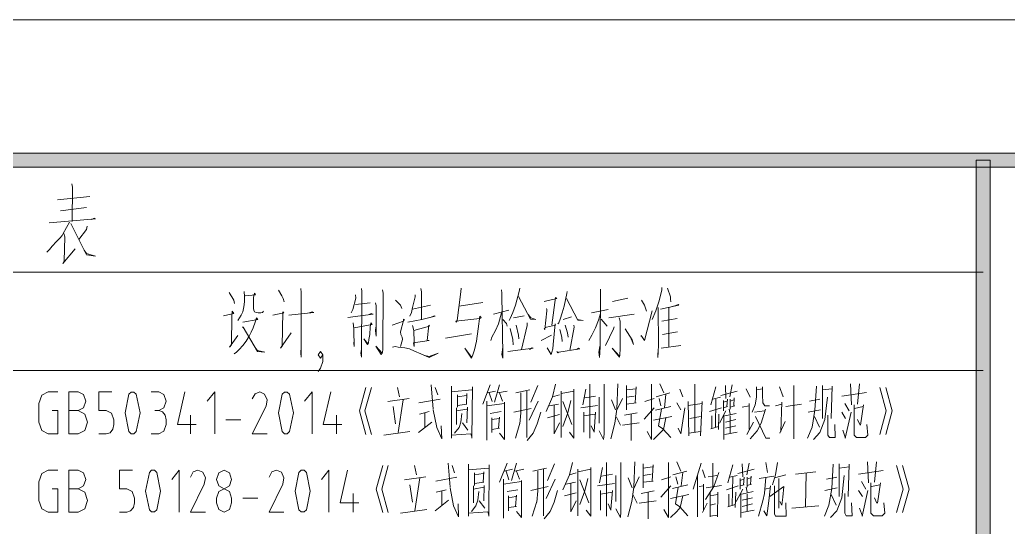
# Model space of a CAD drawing. Header units: millimetres. Extents: x 0 to 829, y 0 to 586.
# Drawn here: x 702.2 to 771.7, y 550 to 585.6 of the extents above; entities that cross this region are included whole.
import ezdxf

# ---------------------------------------------------------------- set-up
doc = ezdxf.new("R2010")
doc.units = ezdxf.units.MM

msp = doc.modelspace()

# ---------------------------------------------------------------- hatches: boundary and pattern name
h = msp.add_hatch(color=0)
h.dxf.hatch_style = 2
h.paths.add_polyline_path([(819.788528, 576.266028), (818.80075, 575.281778), (25.142472, 575.281778), (24.154694, 576.266028)])
h = msp.add_hatch(color=0)
h.dxf.hatch_style = 2
h.paths.add_polyline_path([(770.449028, 9.860139), (769.464778, 9.860139), (769.464778, 575.772139), (770.449028, 575.772139)])

# ---------------------------------------------------------------- linework, layer by layer
at = {"color": 0, "lineweight": 0}
for points in [[(0, 0), (0, 585.632278), (829.154778, 585.632278), (829.154778, 0)], [(819.788528, 576.266028), (818.80075, 575.281778), (25.142472, 575.281778), (24.154694, 576.266028)], [(770.449028, 9.860139), (769.464778, 9.860139), (769.464778, 575.772139), (770.449028, 575.772139)], [(717.13725, 553.331944), (716.982028, 553.797611), (716.611611, 553.991639), (716.241194, 553.797611), (716.085972, 553.331944), (716.241194, 552.869806), (716.611611, 552.675778), (716.982028, 552.869806)]]:
    msp.add_lwpolyline(points, close=True, dxfattribs=at)
for points in [[(705.901278, 574.107028), (705.964778, 573.874194), (705.933028, 571.450611)], [(704.888806, 572.988722), (707.171278, 573.221556)], [(705.118111, 572.1985), (706.9455, 572.431333)], [(705.739, 571.40475), (705.541444, 571.030806), (705.280389, 570.565139), (705.216889, 570.473417), (705.054611, 570.286444), (704.825306, 570.053611), (704.5325, 569.729056), (704.334944, 569.496222), (704.140917, 569.30925)], [(704.303194, 571.358889), (707.562861, 571.637583), (707.467611, 571.683444), (707.301806, 571.591722)], [(705.83425, 571.313028), (706.9455, 569.122278), (707.562861, 569.030556), (706.9455, 569.217528), (706.779694, 569.450361)], [(706.97725, 571.126056), (706.9455, 570.893222), (706.391639, 570.194722)], [(705.347417, 570.614528), (705.410917, 570.381694), (705.379167, 568.656611), (705.280389, 568.5155), (706.130583, 569.542083)], [(769.958667, 567.887556), (622.070694, 567.887556)], [(716.964389, 566.465861), (717.292472, 565.922583), (717.345389, 565.68975)], [(718.022722, 566.543472), (718.050944, 566.194222), (718.050944, 565.806167), (717.998028, 565.456917), (717.916889, 565.107667), (717.807528, 564.874833), (717.698167, 564.680806), (717.564111, 564.486778)], [(718.079167, 566.233028), (718.812944, 566.310639), (718.7565, 566.427056), (718.675361, 566.116611), (718.675361, 565.844972), (718.675361, 565.612139), (718.675361, 565.3405), (718.703583, 565.224083), (718.7565, 565.107667), (718.865861, 565.068861), (719.003444, 565.030056), (719.193944, 565.030056), (719.299778, 565.068861), (719.384444, 565.146472)], [(720.442778, 566.621083), (720.6615, 566.233028), (720.767333, 566.039), (720.823778, 565.806167)], [(721.991472, 566.7375), (722.019694, 566.465861), (722.019694, 561.925611), (721.991472, 562.236056), (722.019694, 562.624111)], [(725.83675, 566.310639), (725.861444, 566.077806), (725.64625, 565.262889), (725.536889, 565.030056)], [(726.270667, 566.7375), (726.298889, 566.543472), (726.270667, 561.925611), (726.214222, 562.19725), (726.270667, 562.468889)], [(727.738222, 566.659889), (727.791139, 566.427056), (727.762917, 562.701722), (727.762917, 562.468889), (727.738222, 562.274861), (727.71, 562.19725), (727.657083, 562.119639), (727.276083, 562.701722), (727.71, 562.19725)], [(730.045389, 566.310639), (730.045389, 566.155417), (729.858417, 565.418111), (729.77375, 565.068861), (729.667917, 564.797222)], [(730.426389, 566.7375), (730.482833, 566.504667), (730.482833, 565.379306), (730.482833, 564.603194)], [(733.280361, 566.776306), (733.252139, 566.504667), (732.9805, 564.486778), (732.927583, 564.370361), (732.899361, 564.447972), (734.585639, 564.642), (734.666778, 564.719611), (734.585639, 564.797222), (734.476278, 563.904694), (734.338694, 563.050972), (734.204639, 562.430083), (734.095278, 562.080833), (733.985917, 561.848), (733.523778, 562.5465), (734.014139, 561.886806)], [(736.106111, 566.659889), (736.134333, 566.427056), (736.134333, 566.271833), (736.18725, 562.158444), (736.18725, 561.848), (736.134333, 562.119639), (736.18725, 562.624111)], [(737.383167, 566.776306), (737.354944, 566.543472), (737.083306, 565.573333), (736.892806, 565.068861), (736.702306, 564.642), (736.649389, 564.486778)], [(737.302028, 566.194222), (738.145167, 564.603194), (738.522639, 564.564389), (738.169861, 564.680806), (737.979361, 564.913639)], [(740.723972, 566.543472), (740.699278, 566.38825), (740.508778, 565.495722), (740.371194, 565.030056), (740.237139, 564.603194), (740.127778, 564.331556), (740.071333, 564.253944)], [(743.062889, 566.698694), (743.034667, 562.624111), (742.98175, 561.886806), (742.953528, 562.274861), (743.006444, 562.701722)], [(747.380889, 566.815111), (747.380889, 566.621083), (747.165694, 565.806167), (746.946972, 565.185278), (746.703556, 564.564389)], [(747.761889, 566.776306), (747.980611, 566.155417), (747.980611, 566.000194), (748.005306, 565.806167)], [(725.83675, 565.612139), (726.866861, 565.728556)], [(727.247861, 565.728556), (727.304306, 565.534528), (727.304306, 563.400222), (727.247861, 563.788278), (727.276083, 564.021111)], [(728.6625, 565.922583), (729.015278, 565.573333), (729.096417, 565.3405)], [(729.858417, 565.301694), (731.10725, 565.573333)], [(734.800833, 565.767361), (733.118083, 565.495722)], [(739.094139, 565.844972), (739.990194, 566.039), (739.909056, 566.116611), (739.637417, 564.176333)], [(740.671056, 566.039), (741.45775, 564.525583), (741.83875, 564.486778), (741.433056, 564.564389)], [(743.9025, 565.844972), (744.992583, 566.077806)], [(745.941556, 565.922583), (746.160278, 565.573333), (746.294333, 565.146472)], [(747.271528, 565.301694), (748.576806, 565.573333), (748.523889, 565.612139), (748.276944, 565.534528), (747.87125, 565.418111), (747.87125, 562.624111)], [(716.558694, 564.836028), (717.292472, 564.99125), (717.183111, 565.146472), (717.154889, 564.836028), (717.126667, 562.779333), (716.992611, 562.624111), (717.564111, 563.439028)], [(720.033556, 564.874833), (720.795556, 565.030056), (720.742639, 565.107667), (720.686194, 562.701722), (720.576833, 562.5465), (721.310611, 563.633056)], [(721.148333, 564.874833), (722.91575, 565.068861), (722.806389, 565.107667), (722.587667, 565.030056)], [(725.293472, 564.719611), (727.085583, 564.952444), (727.057361, 564.952444), (726.948, 564.99125), (726.813944, 564.913639)], [(729.530333, 564.370361), (730.507528, 564.564389), (731.431806, 564.797222), (731.378889, 564.836028), (731.10725, 564.719611)], [(736.106111, 565.030056), (735.887389, 564.253944), (735.672194, 563.788278), (735.42525, 563.322611), (735.344111, 563.089778)], [(735.534611, 564.952444), (736.621167, 565.224083)], [(736.94925, 564.680806), (737.707722, 564.836028)], [(739.256417, 565.3405), (739.284639, 565.301694), (739.284639, 565.185278), (739.150583, 563.865889), (739.094139, 563.9435), (739.256417, 564.021111), (739.909056, 564.176333), (739.884361, 564.253944), (739.746778, 562.818139), (739.718556, 562.507694), (739.637417, 562.274861), (739.5845, 562.119639), (739.312861, 562.585306)], [(743.062889, 564.99125), (742.925306, 564.525583), (742.710111, 563.982306), (742.463167, 563.477833), (742.247972, 563.089778)], [(742.438472, 565.030056), (743.606167, 565.262889)], [(743.659083, 564.680806), (745.4265, 564.952444)], [(745.888639, 563.400222), (745.913333, 563.439028), (746.160278, 563.089778), (746.703556, 565.185278)], [(747.10925, 565.418111), (747.137472, 562.779333), (747.10925, 562.274861), (747.084556, 561.886806), (747.084556, 562.236056)], [(717.916889, 564.370361), (718.975222, 564.564389), (718.894083, 564.680806), (718.784722, 564.370361), (718.650667, 563.982306), (718.513083, 563.671861), (718.379028, 563.400222), (718.160306, 563.050972), (717.916889, 562.740528), (717.669944, 562.468889), (717.479444, 562.274861), (717.317167, 562.158444)], [(725.670944, 564.331556), (725.727389, 563.904694), (725.727389, 563.827083), (725.755611, 562.662917), (725.727389, 562.89575), (725.755611, 563.089778)], [(725.755611, 563.982306), (727.004444, 564.215139), (726.923306, 564.331556), (726.866861, 564.021111), (726.842167, 563.516639), (726.785722, 563.167389), (726.7575, 562.934556), (726.676361, 562.818139), (726.432944, 563.206194), (726.704583, 562.856944)], [(728.415556, 564.176333), (729.205778, 564.447972), (729.205778, 564.603194), (729.286917, 564.525583), (729.205778, 564.486778), (729.015278, 563.710667), (729.039972, 563.516639), (729.124639, 563.322611), (729.149333, 563.167389), (729.015278, 562.662917)], [(729.858417, 564.137528), (729.939556, 563.788278), (729.96425, 562.973361), (729.96425, 562.662917), (729.911333, 562.934556), (731.026111, 563.089778), (730.888528, 563.089778), (730.997889, 564.176333), (731.050806, 564.098722), (729.939556, 563.788278)], [(736.18725, 564.564389), (736.458889, 564.29275), (736.511806, 564.098722)], [(737.13975, 564.176333), (737.302028, 563.477833), (737.33025, 563.206194)], [(737.898222, 564.331556), (737.898222, 564.137528), (737.517222, 562.468889)], [(741.023833, 564.758417), (740.427639, 564.564389)], [(740.589917, 564.176333), (740.752194, 563.633056), (740.780417, 563.322611)], [(741.186111, 564.176333), (741.214333, 564.021111), (740.914472, 562.391278)], [(743.115806, 564.603194), (743.525028, 564.098722)], [(744.364639, 564.680806), (744.445778, 564.447972), (744.445778, 562.507694), (744.421083, 562.080833), (744.392861, 561.925611), (743.877806, 562.5465), (744.392861, 562.003222)], [(747.380889, 564.447972), (748.44275, 564.642)], [(717.888667, 564.021111), (717.941583, 564.021111), (718.947, 562.313667), (719.465583, 562.274861), (718.947, 562.391278), (718.812944, 562.5465)], [(732.165583, 563.245), (733.985917, 563.555444)], [(736.702306, 563.9435), (736.892806, 563.167389), (736.921028, 562.779333)], [(738.903639, 563.089778), (739.612722, 563.477833)], [(740.208917, 563.865889), (740.342972, 563.322611), (740.371194, 563.012167)], [(744.011861, 564.059917), (743.987167, 563.904694), (743.415667, 562.740528)], [(744.802083, 563.904694), (745.288917, 563.128583), (745.370056, 562.818139), (745.179556, 563.322611)], [(747.409111, 563.516639), (748.467444, 563.710667)], [(747.327972, 562.5465), (748.714389, 562.740528)], [(723.543694, 562.084361), (723.377889, 561.848), (723.215611, 562.084361), (723.377889, 562.317194), (723.543694, 562.084361), (723.543694, 561.615167), (723.377889, 561.142444), (723.215611, 560.909611)], [(728.443778, 562.624111), (728.634278, 562.662917), (728.853, 562.624111), (729.311611, 562.585306), (729.639694, 562.507694), (729.992472, 562.352472), (730.426389, 562.158444), (730.807389, 562.003222), (731.026111, 561.886806), (731.650528, 562.19725), (731.026111, 561.964417), (730.72625, 562.042028)], [(736.540028, 562.313667), (738.335667, 562.5465), (738.251, 562.585306), (738.064028, 562.468889)], [(739.990194, 562.313667), (740.071333, 562.236056), (740.127778, 562.274861), (741.620028, 562.507694), (741.514194, 562.5465), (741.376611, 562.468889)], [(769.958667, 560.983694), (622.070694, 560.983694)], [(731.308333, 558.274361), (731.167222, 559.967694)], [(735.308833, 559.967694), (734.786722, 558.620083)], [(735.972056, 559.967694), (735.622806, 558.750611)], [(739.902, 560.013556), (739.693861, 559.142194), (739.242306, 558.097972)], [(742.304417, 560.013556), (742.304417, 556.22825)], [(743.313361, 560.013556), (743.313361, 556.531639), (743.278083, 556.140056), (742.964111, 556.750361)], [(744.287028, 560.055889), (744.216472, 558.274361)], [(746.654167, 560.013556), (746.654167, 556.140056), (746.340194, 556.708028)], [(747.243306, 560.055889), (747.522, 559.40325)], [(749.681, 560.013556), (749.681, 556.662167)], [(752.326833, 559.967694), (752.150444, 559.142194)], [(760.641806, 560.055889), (760.712361, 558.57775)], [(761.266222, 560.055889), (761.128639, 558.620083)], [(704.253806, 559.480861), (703.791667, 559.240972), (703.597639, 558.658889)], [(704.253806, 559.480861), (704.9135, 559.480861)], [(706.359889, 559.480861), (705.700194, 559.480861), (705.700194, 556.524583)], [(706.359889, 556.524583), (706.822028, 556.764472), (707.016056, 557.346556), (706.822028, 557.925111), (706.359889, 558.165), (706.730306, 558.359028), (706.885528, 558.824694), (706.730306, 559.290361), (706.359889, 559.480861)], [(708.331917, 558.165), (707.80275, 558.165), (707.80275, 559.480861), (708.7235, 559.480861)], [(709.908833, 559.318583), (709.64425, 558.002722), (709.908833, 556.686861)], [(710.434472, 559.318583), (710.272194, 559.463222), (710.071111, 559.463222), (709.908833, 559.318583)], [(710.434472, 556.686861), (710.699056, 558.002722), (710.434472, 559.318583)], [(711.48575, 559.480861), (712.011389, 559.480861)], [(712.011389, 558.165), (712.381806, 558.359028), (712.537028, 558.824694), (712.381806, 559.290361), (712.011389, 559.480861)], [(713.852889, 559.480861), (713.323722, 557.18075), (714.639583, 557.18075)], [(715.955444, 556.524583), (715.955444, 559.480861), (715.429806, 558.824694)], [(719.109278, 559.480861), (718.781194, 559.346806), (718.583639, 558.986972)], [(719.557306, 558.478972), (719.631389, 558.927), (719.451472, 559.325639), (719.109278, 559.480861)], [(720.686194, 559.318583), (720.421611, 558.002722), (720.686194, 556.686861)], [(721.211833, 559.318583), (721.049556, 559.463222), (720.848472, 559.463222), (720.686194, 559.318583)], [(721.211833, 556.686861), (721.476417, 558.002722), (721.211833, 559.318583)], [(722.78875, 556.524583), (722.78875, 559.480861), (722.263111, 558.824694)], [(724.104611, 559.480861), (723.578972, 557.18075), (724.894833, 557.18075)], [(726.574056, 556.489306), (726.1225, 558.143833), (726.574056, 559.794833)], [(726.958583, 556.489306), (726.507028, 558.143833), (726.958583, 559.794833)], [(728.803611, 559.794833), (728.941194, 559.142194)], [(731.445917, 559.794833), (731.622306, 559.272722)], [(732.595972, 559.883028), (732.595972, 556.22825)], [(732.595972, 559.491444), (734.021194, 559.621972)], [(733.01225, 559.272722), (733.01225, 558.404889)], [(733.675472, 559.360917), (733.640194, 558.620083)], [(734.056472, 559.837167), (734.021194, 556.22825)], [(735.100694, 559.40325), (735.693361, 559.533778)], [(735.449944, 558.796472), (735.238278, 559.40325)], [(735.830944, 559.40325), (736.494167, 559.533778)], [(735.972056, 559.40325), (736.180194, 558.838806)], [(737.118583, 559.40325), (738.09225, 559.621972)], [(737.467833, 559.40325), (737.467833, 557.967444)], [(737.884111, 559.533778), (737.884111, 556.270583)], [(738.649639, 559.925361), (738.162806, 558.750611)], [(739.693861, 559.142194), (740.180694, 559.272722)], [(740.286528, 559.360917), (741.189639, 559.533778)], [(740.286528, 559.533778), (740.286528, 556.270583)], [(741.189639, 559.664306), (741.189639, 556.22825), (740.875667, 556.662167)], [(742.025722, 559.664306), (741.817583, 558.57775)], [(744.879694, 559.925361), (744.879694, 558.2285)], [(744.879694, 559.621972), (745.539389, 559.706639)], [(745.574667, 559.837167), (745.504111, 558.708278)], [(746.968139, 559.142194), (747.941806, 559.40325)], [(747.663111, 559.318583), (747.557278, 558.359028)], [(748.636778, 559.664306), (748.844917, 559.142194)], [(751.176778, 559.837167), (750.827528, 558.57775)], [(751.526028, 559.230389), (752.672556, 559.533778)], [(751.836472, 559.925361), (751.87175, 559.011667)], [(753.3005, 559.706639), (753.579194, 559.099861)], [(754.03075, 559.837167), (754.03075, 559.057528)], [(754.03075, 559.621972), (754.447028, 559.706639)], [(754.447028, 559.837167), (754.447028, 559.272722), (754.482306, 558.708278), (754.623417, 558.489556), (754.933861, 558.489556)], [(755.632361, 559.837167), (755.907528, 559.142194)], [(756.641306, 556.185917), (756.641306, 559.925361)], [(758.239389, 559.883028), (758.137083, 558.186167), (757.928944, 557.011417), (757.614972, 556.22825)], [(758.659194, 559.925361), (758.659194, 557.621722)], [(759.354167, 559.706639), (758.659194, 559.621972)], [(759.283611, 557.621722), (759.354167, 559.883028)], [(760.013861, 559.188056), (761.756583, 559.449111)], [(762.694972, 559.794833), (763.146528, 558.143833)], [(763.11125, 559.794833), (763.562806, 558.143833)], [(703.597639, 557.346556), (703.597639, 558.658889)], [(728.105111, 558.796472), (729.604417, 559.011667)], [(729.184611, 558.927), (728.838889, 556.619833)], [(730.299389, 558.708278), (731.795167, 558.969333)], [(733.01225, 559.142194), (733.640194, 559.230389)], [(733.01225, 558.535417), (733.675472, 558.620083)], [(735.065417, 558.838806), (735.065417, 556.097722)], [(735.065417, 558.489556), (736.317778, 558.665944)], [(736.317778, 556.140056), (736.317778, 558.750611)], [(738.684917, 558.838806), (738.056972, 557.491194)], [(739.450444, 558.489556), (740.110139, 558.620083)], [(740.9815, 558.881139), (740.773361, 558.013306), (740.424111, 557.05375)], [(740.424111, 558.796472), (741.052056, 557.184278)], [(741.955167, 559.057528), (742.720694, 559.188056)], [(742.964111, 559.099861), (742.964111, 557.272472)], [(743.835472, 558.927), (744.114167, 558.2285)], [(744.601, 559.011667), (744.216472, 558.186167)], [(744.879694, 559.099861), (745.433556, 559.188056)], [(745.574667, 558.708278), (744.879694, 558.620083)], [(746.827028, 559.011667), (746.167333, 558.796472)], [(747.313861, 558.489556), (747.176278, 559.011667)], [(748.428639, 558.708278), (748.707333, 558.2285)], [(749.229444, 558.796472), (749.264722, 556.401111)], [(749.229444, 558.535417), (750.203111, 558.665944)], [(750.203111, 558.796472), (750.097278, 556.401111)], [(750.968639, 558.969333), (751.49075, 559.099861)], [(751.176778, 558.969333), (751.1415, 557.011417)], [(751.698889, 558.881139), (751.698889, 558.143833)], [(751.942306, 558.838806), (751.698889, 558.750611)], [(751.942306, 558.447222), (751.977583, 558.969333)], [(752.185722, 558.969333), (752.185722, 558.274361)], [(752.185722, 558.838806), (752.429139, 558.927)], [(752.429139, 558.489556), (752.464417, 559.057528)], [(753.508639, 556.838556), (753.508639, 558.665944)], [(754.03075, 559.099861), (753.924917, 558.57775), (753.716778, 558.055639)], [(755.353667, 558.489556), (755.805222, 558.620083)], [(755.805222, 558.750611), (755.734667, 556.708028)], [(756.083917, 558.447222), (757.195167, 558.620083)], [(757.752556, 558.838806), (758.482806, 558.969333)], [(759.004917, 559.099861), (758.832056, 557.533528), (758.482806, 556.619833), (758.03125, 556.140056)], [(760.225528, 558.665944), (760.535972, 558.143833)], [(760.885222, 558.57775), (760.885222, 556.446972)], [(761.544917, 558.57775), (761.336778, 557.141944)], [(704.518389, 558.165), (704.9135, 558.165), (704.9135, 556.524583), (704.253806, 556.524583)], [(706.359889, 558.165), (705.700194, 558.165)], [(708.857556, 557.508833), (708.702333, 557.9745), (708.331917, 558.165)], [(712.011389, 558.165), (711.746806, 558.165)], [(712.537028, 557.508833), (712.466472, 557.836917), (712.272444, 558.080333), (712.011389, 558.165)], [(719.557306, 558.478972), (718.583639, 556.524583), (719.634917, 556.524583)], [(728.489639, 558.447222), (728.6625, 557.230139)], [(730.334667, 557.925111), (731.029639, 558.097972)], [(730.715667, 558.013306), (730.715667, 557.011417)], [(731.308333, 558.2285), (731.55175, 556.969083), (731.901, 556.185917), (731.865722, 557.099611)], [(732.941694, 558.359028), (732.941694, 557.184278)], [(732.941694, 558.143833), (733.675472, 558.274361)], [(733.326222, 557.967444), (733.255667, 557.360667)], [(733.707222, 558.404889), (733.675472, 557.314806)], [(735.308833, 557.967444), (736.074361, 558.097972)], [(736.981, 558.055639), (738.198083, 558.316694)], [(737.397278, 557.230139), (737.467833, 558.013306)], [(738.857778, 558.055639), (738.614361, 557.230139), (738.335667, 556.5775), (737.919389, 556.055389)], [(739.344611, 557.664056), (740.180694, 557.882778)], [(739.799694, 558.535417), (739.799694, 556.531639), (740.180694, 557.314806)], [(741.676472, 558.359028), (742.861806, 558.535417)], [(741.884611, 558.055639), (741.884611, 556.662167)], [(741.884611, 557.794583), (742.685417, 557.925111)], [(742.720694, 558.055639), (742.618389, 556.708028)], [(743.800194, 556.185917), (744.078889, 557.272472), (744.216472, 558.274361)], [(744.738583, 557.836917), (745.645222, 558.013306)], [(745.225417, 557.925111), (745.225417, 556.055389)], [(746.132056, 557.575861), (746.827028, 558.359028)], [(748.008833, 558.447222), (746.932861, 558.186167)], [(747.349139, 558.274361), (747.141, 557.099611)], [(748.530944, 556.923222), (748.707333, 556.531639), (748.986028, 558.359028)], [(750.725222, 558.097972), (751.561306, 558.359028)], [(751.384917, 557.925111), (751.349639, 556.838556)], [(751.87175, 558.143833), (751.420194, 557.272472)], [(751.698889, 558.359028), (751.977583, 558.447222)], [(751.804722, 557.794583), (752.602, 557.967444)], [(752.115167, 558.274361), (752.185722, 557.925111)], [(752.185722, 558.404889), (752.499694, 558.489556)], [(753.508639, 558.489556), (753.021806, 558.404889)], [(753.889639, 558.055639), (754.588139, 558.143833)], [(754.655167, 558.274361), (754.344722, 557.272472)], [(758.518083, 558.2285), (757.65025, 558.055639)], [(760.013861, 558.055639), (760.292556, 557.621722)], [(760.257278, 556.22825), (760.677083, 558.055639)], [(761.513167, 558.447222), (760.9205, 558.316694)], [(762.694972, 556.489306), (763.146528, 558.143833)], [(763.11125, 556.489306), (763.562806, 558.143833)], [(703.597639, 557.346556), (703.791667, 556.764472), (704.253806, 556.524583)], [(708.331917, 556.524583), (708.592972, 556.612778), (708.787, 556.852667), (708.857556, 557.18075)], [(708.857556, 557.18075), (708.857556, 557.508833)], [(712.011389, 556.524583), (712.381806, 556.715083), (712.537028, 557.18075)], [(712.537028, 557.508833), (712.537028, 557.18075)], [(714.244472, 557.836917), (714.244472, 556.524583)], [(716.742139, 557.508833), (717.793417, 557.508833)], [(724.499722, 557.836917), (724.499722, 556.524583)], [(730.264111, 556.619833), (731.2025, 557.360667)], [(733.255667, 557.360667), (733.118083, 556.969083), (732.804111, 556.5775)], [(733.3615, 557.314806), (733.7425, 556.792694)], [(735.414667, 556.619833), (735.414667, 557.664056)], [(735.414667, 557.533528), (735.936778, 557.621722)], [(735.972056, 557.706389), (735.9015, 556.923222)], [(737.397278, 557.272472), (737.083306, 556.22825)], [(744.181194, 557.706389), (744.459889, 557.141944)], [(744.601, 557.141944), (745.782806, 557.314806)], [(746.79175, 557.491194), (748.079389, 557.75225)], [(747.663111, 557.664056), (747.486722, 556.838556)], [(749.33175, 557.621722), (750.097278, 557.75225)], [(750.898083, 557.794583), (750.898083, 556.923222)], [(751.734167, 557.836917), (751.734167, 556.140056)], [(752.57025, 557.533528), (751.836472, 557.360667)], [(752.185722, 557.794583), (752.185722, 556.5775)], [(753.822611, 557.360667), (753.335778, 556.489306)], [(753.579194, 556.185917), (754.066028, 556.750361), (754.344722, 557.272472)], [(753.960194, 557.75225), (754.690444, 556.22825), (754.969139, 556.22825)], [(755.664111, 556.5775), (756.048639, 557.403)], [(758.101806, 557.75225), (758.451056, 557.011417)], [(759.040194, 557.836917), (759.040194, 556.446972), (759.146028, 556.270583), (759.562306, 556.270583), (759.527028, 557.184278)], [(761.3015, 557.141944), (761.128639, 557.533528)], [(761.686028, 556.270583), (761.858889, 556.446972), (761.788333, 557.184278)], [(705.700194, 556.524583), (706.359889, 556.524583)], [(707.80275, 556.524583), (708.331917, 556.524583)], [(709.908833, 556.686861), (710.071111, 556.542222), (710.272194, 556.542222), (710.434472, 556.686861)], [(712.011389, 556.524583), (711.48575, 556.524583)], [(720.686194, 556.686861), (720.848472, 556.542222), (721.049556, 556.542222), (721.211833, 556.686861)], [(727.826417, 556.446972), (729.671444, 556.708028)], [(732.595972, 556.446972), (733.950639, 556.531639), (734.021194, 556.316444)], [(735.972056, 556.923222), (735.414667, 556.838556)], [(736.317778, 556.140056), (735.972056, 556.5775)], [(742.618389, 556.662167), (742.406722, 557.099611)], [(746.79175, 556.140056), (747.243306, 556.5775), (747.486722, 556.838556)], [(747.454972, 556.880889), (747.141, 557.099611)], [(747.454972, 556.880889), (748.008833, 556.270583)], [(749.264722, 556.5775), (750.097278, 556.708028)], [(750.827528, 556.880889), (751.349639, 557.05375)], [(751.804722, 556.489306), (752.672556, 556.662167)], [(751.836472, 556.923222), (752.57025, 557.099611)], [(760.084417, 556.792694), (760.292556, 556.22825)], [(761.686028, 556.270583), (761.058083, 556.270583), (760.885222, 556.446972)], [(732.490139, 552.781611), (732.352556, 554.478472)], [(733.777778, 554.390278), (733.777778, 550.739028)], [(736.494167, 554.478472), (735.972056, 553.130861)], [(737.153861, 554.478472), (736.804611, 553.261389)], [(739.831444, 554.436139), (739.344611, 553.261389)], [(741.087333, 554.520806), (740.875667, 553.652972), (740.424111, 552.60875)], [(743.486222, 554.520806), (743.486222, 550.739028)], [(744.495167, 554.520806), (744.495167, 551.042417), (744.459889, 550.650833), (744.149444, 551.261139)], [(745.468833, 554.566667), (745.401806, 552.781611)], [(746.0615, 554.436139), (746.0615, 552.739278)], [(747.835972, 554.520806), (747.835972, 550.650833), (747.522, 551.215278)], [(748.428639, 554.566667), (748.707333, 553.914028)], [(750.132556, 554.478472), (749.575167, 552.651083)], [(750.968639, 554.478472), (750.968639, 552.823944)], [(753.021806, 554.436139), (753.057083, 553.522444)], [(753.508639, 554.478472), (753.335778, 553.652972)], [(754.690444, 554.520806), (754.796278, 553.825833)], [(755.49125, 554.520806), (755.353667, 553.652972), (755.142, 552.954472)], [(759.424722, 554.390278), (759.318889, 552.693417), (759.11075, 551.522194), (758.796778, 550.739028)], [(759.841, 554.436139), (759.841, 552.128972)], [(760.468944, 552.128972), (760.535972, 554.390278)], [(761.823611, 554.566667), (761.894167, 553.085)], [(762.451556, 554.566667), (762.310444, 553.130861)], [(704.253806, 553.991639), (703.791667, 553.748222), (703.597639, 553.169667)], [(704.253806, 553.991639), (704.9135, 553.991639)], [(706.359889, 553.991639), (705.700194, 553.991639), (705.700194, 551.031833)], [(706.359889, 551.031833), (706.822028, 551.271722), (707.016056, 551.853806), (706.822028, 552.435889), (706.359889, 552.675778), (706.730306, 552.869806), (706.885528, 553.331944), (706.730306, 553.797611), (706.359889, 553.991639)], [(709.774778, 552.675778), (709.249139, 552.675778), (709.249139, 553.991639), (710.169889, 553.991639)], [(711.355222, 553.825833), (711.087111, 552.509972), (711.355222, 551.197639)], [(711.880861, 553.825833), (711.715056, 553.970472), (711.5175, 553.970472), (711.355222, 553.825833)], [(711.880861, 551.197639), (712.145444, 552.509972), (711.880861, 553.825833)], [(713.457778, 551.031833), (713.457778, 553.991639), (712.932139, 553.331944)], [(714.770111, 553.991639), (714.442028, 553.854056), (714.244472, 553.49775)], [(715.218139, 552.986222), (715.292222, 553.43425), (715.115833, 553.832889), (714.770111, 553.991639)], [(720.291083, 553.991639), (719.963, 553.854056), (719.765444, 553.49775)], [(720.739111, 552.986222), (720.813194, 553.43425), (720.636806, 553.832889), (720.291083, 553.991639)], [(721.871528, 553.825833), (721.603417, 552.509972), (721.871528, 551.197639)], [(722.397167, 553.825833), (722.231361, 553.970472), (722.033806, 553.970472), (721.871528, 553.825833)], [(722.397167, 551.197639), (722.66175, 552.509972), (722.397167, 553.825833)], [(723.974083, 551.031833), (723.974083, 553.991639), (723.448444, 553.331944)], [(725.286417, 553.991639), (724.760778, 551.691528), (726.076639, 551.691528)], [(727.759389, 551.000083), (727.307833, 552.651083), (727.759389, 554.305611)], [(728.140389, 551.000083), (727.688833, 552.651083), (728.140389, 554.305611)], [(729.985417, 554.305611), (730.123, 553.652972)], [(732.63125, 554.305611), (732.804111, 553.7835)], [(733.777778, 553.998694), (735.206528, 554.129222)], [(734.197583, 553.7835), (734.197583, 552.912139)], [(734.197583, 553.652972), (734.822, 553.737639)], [(734.857278, 553.868167), (734.822, 553.130861)], [(735.238278, 554.347944), (735.206528, 550.739028)], [(736.2825, 553.914028), (736.875167, 554.044556)], [(736.63175, 553.303722), (736.423611, 553.914028)], [(737.01275, 553.914028), (737.675972, 554.044556)], [(737.153861, 553.914028), (737.362, 553.346056)], [(738.300389, 553.914028), (739.277583, 554.129222)], [(738.649639, 553.914028), (738.649639, 552.478222)], [(739.065917, 554.044556), (739.065917, 550.781361)], [(740.875667, 553.652972), (741.3625, 553.7835)], [(741.468333, 553.868167), (742.371444, 554.044556)], [(741.468333, 554.044556), (741.468333, 550.781361)], [(742.371444, 554.175083), (742.371444, 550.739028), (742.061, 551.172944)], [(743.207528, 554.175083), (742.999389, 553.085)], [(743.136972, 553.564778), (743.9025, 553.695306)], [(746.0615, 554.129222), (746.721194, 554.217417)], [(746.0615, 553.607111), (746.618889, 553.695306)], [(746.756472, 554.347944), (746.689444, 553.215528)], [(748.149944, 553.652972), (749.123611, 553.914028)], [(748.844917, 553.825833), (748.742611, 552.869806)], [(750.238389, 553.998694), (750.41125, 553.43425)], [(751.384917, 553.825833), (751.039194, 552.823944), (750.446528, 551.913778)], [(752.358583, 554.347944), (752.012861, 553.085)], [(752.707833, 553.737639), (753.857889, 554.044556)], [(756.778889, 553.695306), (758.204111, 553.868167)], [(757.509139, 553.7835), (757.473861, 551.391667)], [(760.535972, 554.217417), (759.841, 554.129222)], [(761.199194, 553.695306), (762.938389, 553.956361)], [(763.876778, 554.305611), (764.328333, 552.651083)], [(764.296583, 554.305611), (764.748139, 552.651083)], [(703.597639, 551.853806), (703.597639, 553.169667)], [(715.218139, 552.986222), (714.244472, 551.031833), (715.29575, 551.031833)], [(720.739111, 552.986222), (719.765444, 551.031833), (720.816722, 551.031833)], [(729.290444, 553.303722), (730.786222, 553.522444)], [(730.369944, 553.43425), (730.020694, 551.130611)], [(731.481194, 553.215528), (732.976972, 553.476583)], [(734.197583, 553.042667), (734.857278, 553.130861)], [(736.247222, 553.346056), (736.247222, 550.6085)], [(736.247222, 553.000333), (737.503111, 553.173194)], [(737.503111, 550.650833), (737.503111, 553.261389)], [(739.866722, 553.346056), (739.242306, 551.998444)], [(740.63225, 553.000333), (741.295472, 553.130861)], [(740.9815, 553.042667), (740.9815, 551.042417), (741.3625, 551.825583)], [(742.163306, 553.391917), (741.955167, 552.520556), (741.605917, 551.564528)], [(741.605917, 553.303722), (742.233861, 551.695056)], [(742.861806, 552.869806), (744.043611, 553.042667)], [(744.149444, 553.607111), (744.149444, 551.78325)], [(745.017278, 553.43425), (745.295972, 552.739278)], [(745.782806, 553.522444), (745.401806, 552.693417)], [(746.756472, 553.215528), (746.0615, 553.130861)], [(748.008833, 553.522444), (747.349139, 553.303722)], [(748.499194, 553.000333), (748.358083, 553.522444)], [(749.889139, 553.607111), (749.889139, 550.693167)], [(750.305417, 553.000333), (750.305417, 551.172944)], [(750.619389, 553.522444), (751.247333, 553.607111)], [(752.150444, 553.476583), (752.672556, 553.607111)], [(752.358583, 553.476583), (752.326833, 551.522194)], [(752.880694, 553.391917), (752.880694, 552.651083)], [(753.124111, 553.346056), (752.880694, 553.261389)], [(753.124111, 552.954472), (753.159389, 553.476583)], [(753.367528, 553.476583), (753.367528, 552.781611)], [(753.367528, 553.346056), (753.610944, 553.43425)], [(753.367528, 552.912139), (753.6815, 553.000333)], [(753.610944, 553.000333), (753.646222, 553.564778)], [(754.690444, 553.476583), (754.588139, 552.347694), (754.482306, 551.825583), (754.168333, 550.739028)], [(754.203611, 553.391917), (755.247833, 553.564778)], [(755.283111, 553.43425), (756.083917, 553.652972)], [(755.597083, 553.391917), (755.597083, 551.303472)], [(758.937889, 553.346056), (759.668139, 553.476583)], [(760.19025, 553.607111), (760.013861, 552.044306), (759.668139, 551.130611), (759.216583, 550.650833)], [(761.407333, 553.173194), (761.721306, 552.651083)], [(762.067028, 553.085), (762.067028, 550.954222)], [(762.73025, 553.085), (762.522111, 551.652722)], [(704.518389, 552.675778), (704.9135, 552.675778), (704.9135, 551.031833), (704.253806, 551.031833)], [(706.359889, 552.675778), (705.700194, 552.675778)], [(710.300417, 552.019611), (710.148722, 552.48175), (709.774778, 552.675778)], [(717.13725, 552.019611), (716.982028, 552.48175), (716.611611, 552.675778), (716.241194, 552.48175), (716.085972, 552.019611)], [(725.681528, 552.347694), (725.681528, 551.031833)], [(729.671444, 552.954472), (729.847833, 551.737389)], [(731.516472, 552.432361), (732.211444, 552.60875)], [(731.901, 552.520556), (731.901, 551.522194)], [(732.490139, 552.739278), (732.733556, 551.476333), (733.082806, 550.693167), (733.047528, 551.606861)], [(734.127028, 552.869806), (734.127028, 551.695056)], [(734.127028, 552.651083), (734.857278, 552.781611)], [(734.508028, 552.478222), (734.441, 551.867917)], [(734.892556, 552.912139), (734.857278, 551.825583)], [(736.494167, 552.478222), (737.259694, 552.60875)], [(738.162806, 552.562889), (739.379889, 552.823944)], [(738.579083, 551.737389), (738.649639, 552.520556)], [(740.043111, 552.562889), (739.799694, 551.737389), (739.521, 551.08475), (739.101194, 550.562639)], [(740.529944, 552.174833), (741.3625, 552.390028)], [(743.069944, 552.562889), (743.069944, 551.172944)], [(743.069944, 552.301833), (743.87075, 552.432361)], [(743.9025, 552.562889), (743.800194, 551.215278)], [(744.982, 550.693167), (745.260694, 551.78325), (745.401806, 552.781611)], [(745.923917, 552.347694), (746.827028, 552.520556)], [(746.41075, 552.432361), (746.41075, 550.562639)], [(747.313861, 552.086639), (748.008833, 552.869806)], [(749.194167, 552.954472), (748.114667, 552.693417)], [(748.530944, 552.781611), (748.322806, 551.606861)], [(749.994972, 552.823944), (750.305417, 552.869806)], [(751.561306, 552.912139), (750.481806, 552.739278)], [(750.7605, 552.390028), (750.7605, 550.693167)], [(751.314361, 552.432361), (751.282611, 550.693167)], [(751.907028, 552.60875), (752.743111, 552.869806)], [(752.079889, 552.301833), (752.079889, 551.434)], [(752.57025, 552.432361), (752.534972, 551.345806)], [(753.057083, 552.651083), (752.602, 551.78325)], [(752.880694, 552.869806), (753.159389, 552.954472)], [(752.915972, 552.347694), (752.915972, 550.650833)], [(752.986528, 552.301833), (753.787333, 552.478222)], [(753.3005, 552.781611), (753.367528, 552.432361)], [(753.367528, 552.301833), (753.367528, 551.08475)], [(755.004417, 552.869806), (754.898583, 551.825583), (754.761, 550.781361), (754.552861, 551.130611)], [(754.623417, 552.651083), (755.004417, 552.739278)], [(754.969139, 552.128972), (755.942806, 552.823944)], [(755.283111, 552.869806), (755.283111, 550.911889), (755.353667, 550.739028), (756.119194, 550.739028), (756.083917, 551.695056)], [(755.942806, 552.823944), (755.875778, 552.086639), (755.805222, 551.522194), (755.664111, 551.78325)], [(759.703417, 552.739278), (758.832056, 552.562889)], [(760.225528, 552.347694), (760.225528, 550.954222), (760.327833, 550.781361), (760.747639, 550.781361), (760.712361, 551.695056)], [(761.199194, 552.562889), (761.477889, 552.128972)], [(761.442611, 550.739028), (761.858889, 552.562889)], [(762.694972, 552.954472), (762.102306, 552.823944)], [(763.876778, 551.000083), (764.328333, 552.651083)], [(764.296583, 551.000083), (764.748139, 552.651083)], [(703.597639, 551.853806), (703.791667, 551.271722), (704.253806, 551.031833)], [(709.774778, 551.031833), (710.039361, 551.120028), (710.229861, 551.359917), (710.300417, 551.691528)], [(710.300417, 551.691528), (710.300417, 552.019611)], [(716.085972, 551.691528), (716.085972, 552.019611)], [(716.085972, 551.691528), (716.241194, 551.225861), (716.611611, 551.031833), (716.982028, 551.225861), (717.13725, 551.691528)], [(717.13725, 552.019611), (717.13725, 551.691528)], [(717.927472, 552.019611), (718.97875, 552.019611)], [(731.445917, 551.130611), (732.387833, 551.867917)], [(734.441, 551.867917), (734.299889, 551.476333), (733.985917, 551.08475)], [(734.543306, 551.825583), (734.927833, 551.303472)], [(736.596472, 551.130611), (736.596472, 552.174833)], [(736.596472, 552.044306), (737.118583, 552.128972)], [(737.153861, 552.217167), (737.083306, 551.434)], [(738.579083, 551.78325), (738.268639, 550.739028)], [(743.800194, 551.172944), (743.592056, 551.606861)], [(745.366528, 552.217167), (745.645222, 551.652722)], [(745.782806, 551.652722), (746.968139, 551.825583)], [(747.977083, 551.998444), (749.264722, 552.2595)], [(748.636778, 551.391667), (748.322806, 551.606861)], [(748.844917, 552.174833), (748.672056, 551.345806)], [(750.238389, 551.000083), (750.548833, 551.652722)], [(750.7605, 552.174833), (751.282611, 552.2595)], [(750.7605, 551.522194), (751.1415, 551.606861)], [(753.752056, 552.044306), (753.021806, 551.867917)], [(753.021806, 551.434), (753.752056, 551.606861)], [(759.283611, 552.2595), (759.632861, 551.522194)], [(762.486833, 551.652722), (762.310444, 552.044306)], [(762.867833, 550.781361), (763.044222, 550.954222), (762.973667, 551.695056)], [(705.700194, 551.031833), (706.359889, 551.031833)], [(709.249139, 551.031833), (709.774778, 551.031833)], [(711.355222, 551.197639), (711.5175, 551.049472), (711.715056, 551.049472), (711.880861, 551.197639)], [(721.871528, 551.197639), (722.033806, 551.049472), (722.231361, 551.049472), (722.397167, 551.197639)], [(729.01175, 550.954222), (730.856778, 551.215278)], [(733.777778, 550.954222), (735.135972, 551.042417), (735.206528, 550.823694)], [(737.153861, 551.434), (736.596472, 551.345806)], [(737.503111, 550.650833), (737.153861, 551.08475)], [(747.977083, 550.650833), (748.428639, 551.08475), (748.672056, 551.345806)], [(748.636778, 551.391667), (749.194167, 550.781361)], [(752.012861, 551.391667), (752.534972, 551.564528)], [(752.986528, 551.000083), (753.857889, 551.172944)], [(756.500194, 551.303472), (758.415778, 551.476333)], [(761.266222, 551.303472), (761.477889, 550.739028)], [(762.867833, 550.781361), (762.243417, 550.781361), (762.067028, 550.954222)], [(750.7605, 550.739028), (751.282611, 550.823694)]]:
    msp.add_lwpolyline(points, dxfattribs=at)

doc.saveas('drawing.dxf')
